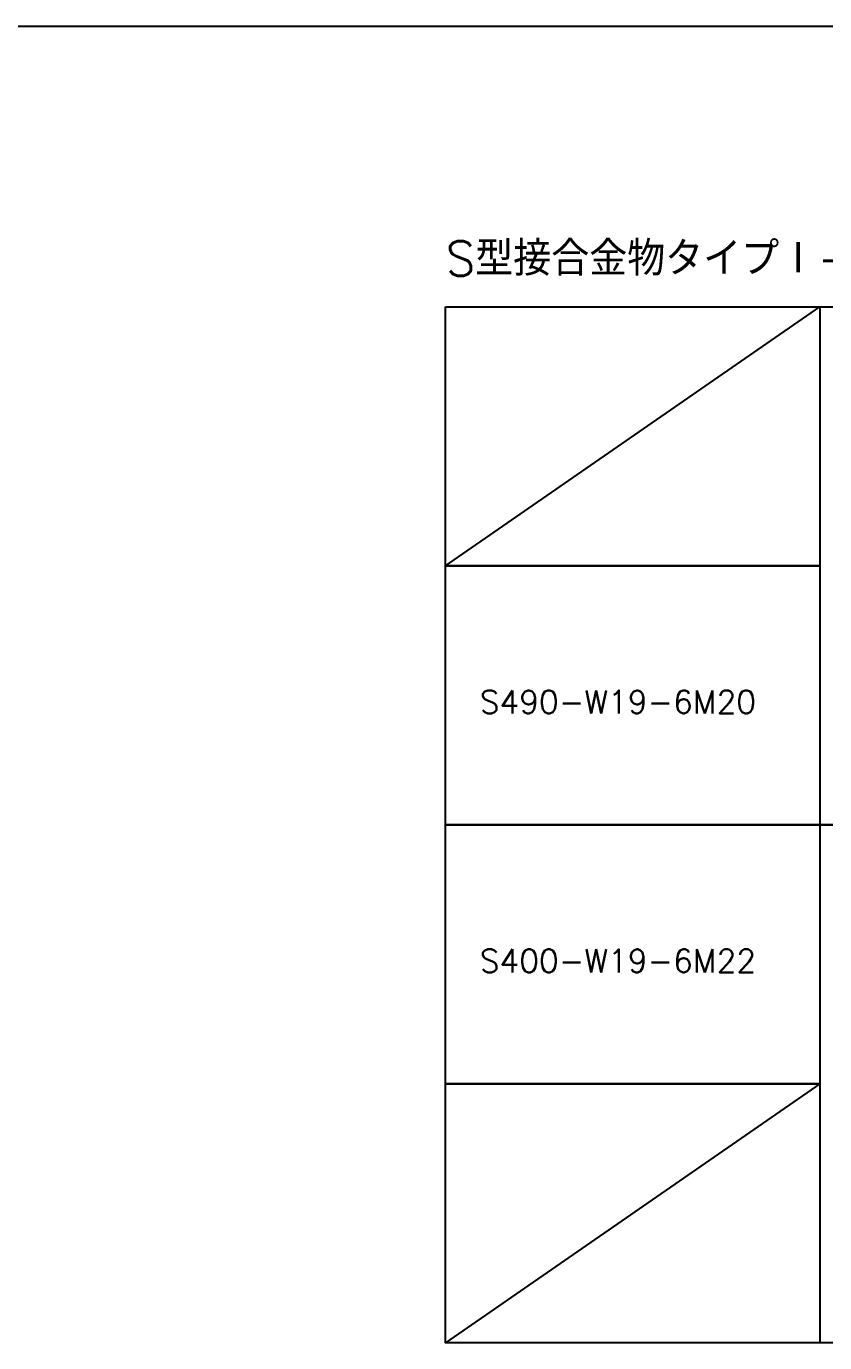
# Model space of a CAD drawing. Header units: millimetres. Extents: x 1734744 to 1747403, y -162396 to -155330.
# Drawn here: x 1742106 to 1743493, y -157691 to -155403 of the extents above; entities that cross this region are included whole.
import ezdxf

# ---------------------------------------------------------------- set-up
doc = ezdxf.new("R2010")
doc.units = ezdxf.units.MM
doc.header["$LTSCALE"] = 3
doc.layers.add('01', color=7, linetype='Continuous')
doc.styles.add('KANJI', font='txt.shx', dxfattribs={"bigfont": 'extfont2.shx'})

msp = doc.modelspace()

# ---------------------------------------------------------------- linework, layer by layer
at = {"layer": '01', "color": 7, "ltscale": 2}
for p, q in [((1742834.215, -156340.837), (1743484.215, -155890.837)), ((1743484.215, -157240.838), (1742834.215, -157690.838))]:
    msp.add_line(p, q, dxfattribs=at)
for points in [[(1734743.598, -155403.104), (1747402.602, -155403.104), (1747402.602, -162395.524), (1734743.598, -162395.524)], [(1742834.215, -155890.837), (1744584.215, -155890.837), (1744584.215, -156790.837), (1742834.215, -156790.837)], [(1742834.215, -155890.837), (1743484.215, -155890.837), (1743484.215, -156340.837), (1742834.215, -156340.837)], [(1742834.215, -156340.837), (1743484.215, -156340.837), (1743484.215, -156790.837), (1742834.215, -156790.837)], [(1742834.215, -156790.837), (1744584.215, -156790.837), (1744584.215, -157690.838), (1742834.215, -157690.838)], [(1742834.215, -156790.837), (1743484.215, -156790.837), (1743484.215, -157240.838), (1742834.215, -157240.838)], [(1742834.215, -157240.838), (1743484.215, -157240.838), (1743484.215, -157690.838), (1742834.215, -157690.838)]]:
    msp.add_lwpolyline(points, close=True, dxfattribs=at)

# ---------------------------------------------------------------- texts
at = {"layer": '01', "color": 7, "attachment_point": 1, "style": 'KANJI'}
for s, insert, char_height, width in [('S型接合金物タイプⅠ-W幅', (1742834.215, -155776.628), 60, 1290.19116), ('S490-W19-6M20', (1742893.545, -156557.233), 40, 536.58382), ('S400-W19-6M22', (1742893.545, -157007.233), 40, 536.58382)]:
    msp.add_mtext(s, dxfattribs=dict(at, insert=insert, char_height=char_height, width=width))

doc.saveas('drawing.dxf')
